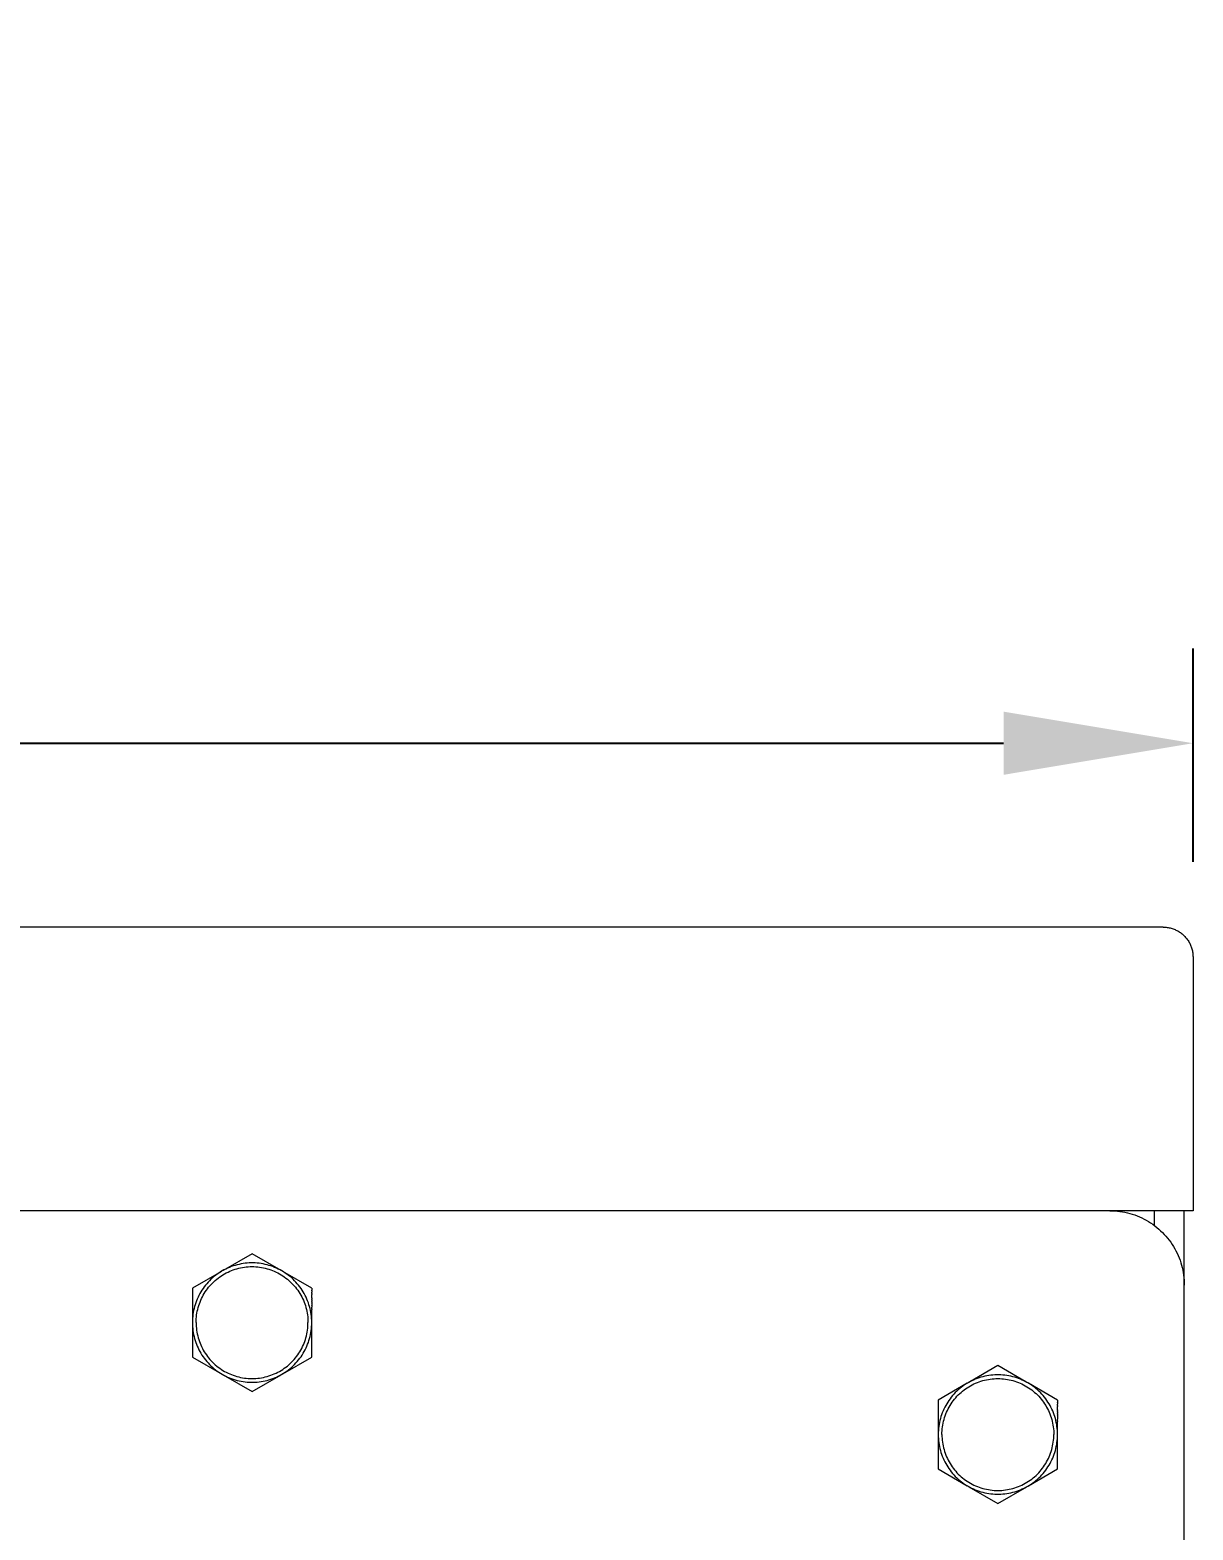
# Model space of a CAD drawing. Header units: inches. Extents: x -14 to 184, y -4 to 134.
# Drawn here: x 172.37 to 178.51, y 125.89 to 133.81 of the extents above; entities that cross this region are included whole.
import ezdxf

# ---------------------------------------------------------------- set-up
doc = ezdxf.new("R2010")
doc.units = ezdxf.units.IN
doc.layers.add('ZANO_R', color=7, linetype='Continuous', lineweight=0)
doc.layers.add('ZANO_W', color=1, linetype='Continuous', lineweight=0)
doc.styles.get("Standard").update_dxf_attribs({"font": 'arial.ttf'})
doc.dimstyles.new('amerykanie', dxfattribs={"dimtxt": 50, "dimasz": 50, "dimexe": 0.5, "dimexo": 0.5, "dimgap": 1, "dimtad": 1, "dimdec": 0, "dimzin": 0, "dimlunit": 5, "dimtxsty": 'Standard', "dimcen": 0.09, "dimclrd": 1, "dimclre": 1, "dimclrt": 1, "dimazin": 0, "dimtfac": 1, "dimtdec": 0, "dimtmove": 0, "dimatfit": 3, "dimfxl": 1, "dimtzin": 0, "dimarcsym": 1})

# ---------------------------------------------------------------- blocks, each defined once
blk = doc.blocks.new('*D383')
at = {"layer": 'ZANO_W', "color": 1, "lineweight": -2}
for p, q in [((124.2572, 129.4139), (124.2572, 130.5417)), ((178.5076, 129.4166), (178.5076, 130.5417)), ((125.2572, 130.0417), (177.5076, 130.0417))]:
    blk.add_line(p, q, dxfattribs=at)
at = {"layer": 'ZANO_W', "color": 1}
for points in [[(125.2572, 130.2084), (125.2572, 129.8751), (124.2572, 130.0417)], [(177.5076, 129.8751), (177.5076, 130.2084), (178.5076, 130.0417)]]:
    blk.add_solid(points, dxfattribs=at)
at = {"layer": 'ZANO_W', "color": 1, "insert": (151.3824, 131.3819), "char_height": 1.625, "attachment_point": 5}
blk.add_mtext('54 1/4', dxfattribs=at)

msp = doc.modelspace()

# ---------------------------------------------------------------- linework, layer by layer
at = {"layer": 'ZANO_R'}
for p, q in [((178.35017, 129.07141), (160.93218, 129.07141)), ((178.35017, 129.07141), (178.35555, 129.07132)), ((178.35555, 129.07132), (178.36092, 129.07104)), ((178.36092, 129.07104), (178.36628, 129.07058)), ((178.36628, 129.07058), (178.37162, 129.06994)), ((178.37162, 129.06994), (178.37693, 129.06912)), ((178.37693, 129.06912), (178.38221, 129.06811)), ((178.38221, 129.06811), (178.38746, 129.06693)), ((178.38746, 129.06693), (178.39266, 129.06557)), ((178.39266, 129.06557), (178.39781, 129.06403)), ((178.39781, 129.06403), (178.40291, 129.06232)), ((178.40291, 129.06232), (178.40795, 129.06043)), ((178.40795, 129.06043), (178.41291, 129.05837)), ((178.41291, 129.05837), (178.41781, 129.05614)), ((178.41781, 129.05614), (178.42262, 129.05375)), ((178.42262, 129.05375), (178.42736, 129.0512)), ((178.42736, 129.0512), (178.432, 129.04848)), ((178.432, 129.04848), (178.43654, 129.04561)), ((178.43654, 129.04561), (178.44099, 129.04258)), ((178.44099, 129.04258), (178.44533, 129.03941)), ((178.44533, 129.03941), (178.44956, 129.03609)), ((178.44956, 129.03609), (178.45367, 129.03262)), ((178.45367, 129.03262), (178.45766, 129.02902)), ((178.45766, 129.02902), (178.46153, 129.02528)), ((178.46153, 129.02528), (178.46527, 129.02142)), ((178.46527, 129.02142), (178.46887, 129.01742)), ((178.46887, 129.01742), (178.47233, 129.01331)), ((178.47233, 129.01331), (178.47565, 129.00908)), ((178.47565, 129.00908), (178.47883, 129.00474)), ((178.47883, 129.00474), (178.48186, 129.0003)), ((178.48186, 129.0003), (178.48473, 128.99575)), ((178.48473, 128.99575), (178.48744, 128.99111)), ((178.48744, 128.99111), (178.49, 128.98638)), ((178.49, 128.98638), (178.49239, 128.98156)), ((178.49239, 128.98156), (178.49462, 128.97667)), ((178.49462, 128.97667), (178.49667, 128.9717)), ((178.49667, 128.9717), (178.49856, 128.96666)), ((178.49856, 128.96666), (178.50027, 128.96157)), ((178.50027, 128.96157), (178.50181, 128.95642)), ((178.50181, 128.95642), (178.50318, 128.95121)), ((178.50318, 128.95121), (178.50436, 128.94597)), ((178.50436, 128.94597), (178.50536, 128.94069)), ((178.50536, 128.94069), (178.50619, 128.93537)), ((178.50619, 128.93537), (178.50683, 128.93003)), ((178.50683, 128.93003), (178.50729, 128.92467)), ((178.50729, 128.92467), (178.50756, 128.9193)), ((178.50756, 128.9193), (178.50765, 128.91393)), ((178.50765, 128.91393), (178.50765, 127.57534)), ((178.06813, 127.57534), (161.13899, 127.57534)), ((178.06813, 127.57534), (178.08157, 127.57512)), ((178.34949, 127.57534), (178.06813, 127.57534)), ((178.08157, 127.57512), (178.095, 127.57443)), ((178.095, 127.57443), (178.10839, 127.57328)), ((178.10839, 127.57328), (178.12174, 127.57168)), ((178.12174, 127.57168), (178.13503, 127.56962)), ((178.13503, 127.56962), (178.14823, 127.56711)), ((178.14823, 127.56711), (178.16135, 127.56415)), ((178.16135, 127.56415), (178.17435, 127.56075)), ((178.17435, 127.56075), (178.18723, 127.5569)), ((178.18723, 127.5569), (178.19997, 127.55261)), ((178.19997, 127.55261), (178.21256, 127.5479)), ((178.21256, 127.5479), (178.22498, 127.54275)), ((178.22498, 127.54275), (178.23722, 127.53719)), ((178.23722, 127.53719), (178.24926, 127.53121)), ((178.24926, 127.53121), (178.26109, 127.52482)), ((178.26109, 127.52482), (178.27269, 127.51803)), ((178.27269, 127.51803), (178.28406, 127.51085)), ((178.28406, 127.51085), (178.29517, 127.50329)), ((178.30435, 127.4966), (178.30435, 127.57534)), ((178.50764, 127.57534), (178.34949, 127.57534)), ((178.46183, 127.18164), (178.46183, 127.57534)), ((178.29517, 127.50329), (178.30602, 127.49535)), ((178.30602, 127.49535), (178.31659, 127.48704)), ((178.31659, 127.48704), (178.32687, 127.47838)), ((178.32687, 127.47838), (178.33685, 127.46937)), ((178.33685, 127.46937), (178.34652, 127.46003)), ((178.34652, 127.46003), (178.35586, 127.45037)), ((178.35586, 127.45037), (178.36487, 127.44039)), ((178.36487, 127.44039), (178.37353, 127.4301)), ((178.37353, 127.4301), (178.38184, 127.41953)), ((173.54057, 127.34848), (173.38736, 127.26002)), ((173.69378, 127.26002), (173.54057, 127.34848)), ((178.38184, 127.41953), (178.38977, 127.40868)), ((178.38977, 127.40868), (178.39734, 127.39757)), ((178.39734, 127.39757), (178.40452, 127.3862)), ((178.40452, 127.3862), (178.41131, 127.3746)), ((178.41131, 127.3746), (178.41769, 127.36277)), ((178.41769, 127.36277), (178.42367, 127.35073)), ((178.42367, 127.35073), (178.42924, 127.33849)), ((173.41149, 127.27209), (173.40187, 127.26757)), ((173.42127, 127.27629), (173.41149, 127.27209)), ((173.43118, 127.28015), (173.42127, 127.27629)), ((173.44122, 127.28367), (173.43118, 127.28015)), ((173.45137, 127.28686), (173.44122, 127.28367)), ((173.45125, 127.26623), (173.46091, 127.26912)), ((173.46163, 127.2897), (173.45137, 127.28686)), ((173.46091, 127.26912), (173.47066, 127.27167)), ((173.47197, 127.29219), (173.46163, 127.2897)), ((173.47066, 127.27167), (173.4805, 127.27389)), ((173.48239, 127.29433), (173.47197, 127.29219)), ((173.4805, 127.27389), (173.4904, 127.27578)), ((173.49288, 127.29612), (173.48239, 127.29433)), ((173.4904, 127.27578), (173.50037, 127.27732)), ((173.50342, 127.29756), (173.49288, 127.29612)), ((173.50037, 127.27732), (173.51038, 127.27852)), ((173.514, 127.29863), (173.50342, 127.29756)), ((173.51038, 127.27852), (173.52042, 127.27938)), ((173.52462, 127.29935), (173.514, 127.29863)), ((173.52042, 127.27938), (173.53049, 127.2799)), ((173.53525, 127.29971), (173.52462, 127.29935)), ((173.53049, 127.2799), (173.54057, 127.28007)), ((173.54589, 127.29971), (173.53525, 127.29971)), ((173.54057, 127.28007), (173.55065, 127.2799)), ((173.55652, 127.29935), (173.54589, 127.29971)), ((173.55065, 127.2799), (173.56072, 127.27938)), ((173.56714, 127.29863), (173.55652, 127.29935)), ((173.56072, 127.27938), (173.57077, 127.27852)), ((173.57772, 127.29756), (173.56714, 127.29863)), ((173.57077, 127.27852), (173.58078, 127.27732)), ((173.58827, 127.29612), (173.57772, 127.29756)), ((173.58078, 127.27732), (173.59074, 127.27578)), ((173.59875, 127.29433), (173.58827, 127.29612)), ((173.59074, 127.27578), (173.60065, 127.27389)), ((173.60917, 127.29219), (173.59875, 127.29433)), ((173.60065, 127.27389), (173.61048, 127.27167)), ((173.61952, 127.2897), (173.60917, 127.29219)), ((173.61048, 127.27167), (173.62024, 127.26912)), ((173.62977, 127.28686), (173.61952, 127.2897)), ((173.62024, 127.26912), (173.6299, 127.26623)), ((173.63992, 127.28367), (173.62977, 127.28686)), ((173.64996, 127.28015), (173.63992, 127.28367)), ((173.65987, 127.27629), (173.64996, 127.28015)), ((173.66965, 127.27209), (173.65987, 127.27629)), ((173.67928, 127.26757), (173.66965, 127.27209)), ((178.42924, 127.33849), (178.43438, 127.32607)), ((178.43438, 127.32607), (178.4391, 127.31349)), ((178.4391, 127.31349), (178.44339, 127.30074)), ((178.44339, 127.30074), (178.44723, 127.28786)), ((178.44723, 127.28786), (178.45064, 127.27486)), ((178.45064, 127.27486), (178.4536, 127.26174)), ((173.37882, 127.25509), (173.22561, 127.16664)), ((173.30159, 127.18995), (173.2948, 127.18176)), ((173.30866, 127.1979), (173.30159, 127.18995)), ((173.31599, 127.20562), (173.30866, 127.1979)), ((173.32357, 127.21307), (173.31599, 127.20562)), ((173.33141, 127.22027), (173.32357, 127.21307)), ((173.32477, 127.18633), (173.33178, 127.19359)), ((173.33948, 127.2272), (173.33141, 127.22027)), ((173.33178, 127.19359), (173.33903, 127.20059)), ((173.33903, 127.20059), (173.34652, 127.20735)), ((173.34778, 127.23386), (173.33948, 127.2272)), ((173.34652, 127.20735), (173.35423, 127.21384)), ((173.3563, 127.24023), (173.34778, 127.23386)), ((173.35423, 127.21384), (173.36216, 127.22007)), ((173.36504, 127.2463), (173.3563, 127.24023)), ((173.36216, 127.22007), (173.37029, 127.22602)), ((173.37397, 127.25208), (173.36504, 127.2463)), ((173.37029, 127.22602), (173.37863, 127.2317)), ((173.38309, 127.25756), (173.37397, 127.25208)), ((173.37863, 127.2317), (173.38715, 127.23708)), ((173.39239, 127.26272), (173.38309, 127.25756)), ((173.38715, 127.23708), (173.39585, 127.24217)), ((173.40187, 127.26757), (173.39239, 127.26272)), ((173.39585, 127.24217), (173.40473, 127.24696)), ((173.40473, 127.24696), (173.41376, 127.25145)), ((173.41376, 127.25145), (173.42293, 127.25562)), ((173.42293, 127.25562), (173.43225, 127.25948)), ((173.43225, 127.25948), (173.44169, 127.26302)), ((173.44169, 127.26302), (173.45125, 127.26623)), ((173.6299, 127.26623), (173.63945, 127.26302)), ((173.63945, 127.26302), (173.6489, 127.25948)), ((173.6489, 127.25948), (173.65821, 127.25562)), ((173.65821, 127.25562), (173.66739, 127.25145)), ((173.66739, 127.25145), (173.67642, 127.24696)), ((173.67642, 127.24696), (173.68529, 127.24217)), ((173.68875, 127.26272), (173.67928, 127.26757)), ((173.68529, 127.24217), (173.69399, 127.23708)), ((173.69805, 127.25756), (173.68875, 127.26272)), ((173.69399, 127.23708), (173.70252, 127.2317)), ((173.70718, 127.25208), (173.69805, 127.25756)), ((173.85553, 127.16664), (173.70232, 127.25509)), ((173.70252, 127.2317), (173.71085, 127.22602)), ((173.71611, 127.2463), (173.70718, 127.25208)), ((173.71085, 127.22602), (173.71899, 127.22007)), ((173.72484, 127.24023), (173.71611, 127.2463)), ((173.71899, 127.22007), (173.72692, 127.21384)), ((173.73336, 127.23386), (173.72484, 127.24023)), ((173.72692, 127.21384), (173.73463, 127.20735)), ((173.74166, 127.2272), (173.73336, 127.23386)), ((173.73463, 127.20735), (173.74211, 127.20059)), ((173.74974, 127.22027), (173.74166, 127.2272)), ((173.74211, 127.20059), (173.74936, 127.19359)), ((173.74936, 127.19359), (173.75637, 127.18633)), ((173.75757, 127.21307), (173.74974, 127.22027)), ((173.76516, 127.20562), (173.75757, 127.21307)), ((173.77249, 127.1979), (173.76516, 127.20562)), ((173.77955, 127.18995), (173.77249, 127.1979)), ((173.78634, 127.18176), (173.77955, 127.18995)), ((178.4536, 127.26174), (178.45611, 127.24854)), ((178.45611, 127.24854), (178.45817, 127.23525)), ((178.45817, 127.23525), (178.45977, 127.22191)), ((178.45977, 127.22191), (178.46092, 127.20851)), ((178.46092, 127.20851), (178.4616, 127.19509)), ((178.4616, 127.19509), (178.46183, 127.18164)), ((173.22561, 127.16664), (173.22561, 127.13854)), ((173.22561, 127.13854), (173.22561, 127.12293)), ((173.22561, 127.12293), (173.22561, 127.12222)), ((173.22561, 127.12222), (173.22561, 127.07559)), ((173.2555, 127.1187), (173.25114, 127.109)), ((173.26018, 127.12826), (173.2555, 127.1187)), ((173.26519, 127.13764), (173.26018, 127.12826)), ((173.27051, 127.14686), (173.26519, 127.13764)), ((173.26974, 127.10243), (173.27392, 127.11161)), ((173.27613, 127.15589), (173.27051, 127.14686)), ((173.27392, 127.11161), (173.2784, 127.12064)), ((173.28206, 127.16472), (173.27613, 127.15589)), ((173.2784, 127.12064), (173.28319, 127.12951)), ((173.28829, 127.17335), (173.28206, 127.16472)), ((173.28319, 127.12951), (173.28828, 127.13821)), ((173.28828, 127.13821), (173.29367, 127.14674)), ((173.2948, 127.18176), (173.28829, 127.17335)), ((173.29367, 127.14674), (173.29934, 127.15507)), ((173.29934, 127.15507), (173.3053, 127.16321)), ((173.3053, 127.16321), (173.31152, 127.17114)), ((173.31152, 127.17114), (173.31802, 127.17885)), ((173.31802, 127.17885), (173.32477, 127.18633)), ((173.75637, 127.18633), (173.76313, 127.17885)), ((173.76313, 127.17885), (173.76962, 127.17114)), ((173.76962, 127.17114), (173.77585, 127.16321)), ((173.77585, 127.16321), (173.7818, 127.15507)), ((173.7818, 127.15507), (173.78748, 127.14674)), ((173.79286, 127.17335), (173.78634, 127.18176)), ((173.78748, 127.14674), (173.79286, 127.13821)), ((173.79908, 127.16472), (173.79286, 127.17335)), ((173.79286, 127.13821), (173.79795, 127.12951)), ((173.79795, 127.12951), (173.80274, 127.12064)), ((173.80501, 127.15589), (173.79908, 127.16472)), ((173.80274, 127.12064), (173.80723, 127.11161)), ((173.81064, 127.14686), (173.80501, 127.15589)), ((173.80723, 127.11161), (173.8114, 127.10243)), ((173.81596, 127.13764), (173.81064, 127.14686)), ((173.82096, 127.12826), (173.81596, 127.13764)), ((173.82565, 127.1187), (173.82096, 127.12826)), ((173.83001, 127.109), (173.82565, 127.1187)), ((173.85553, 127.16664), (173.85553, 127.15559)), ((173.85553, 127.15303), (173.85553, 127.15559)), ((173.85553, 127.15303), (173.85553, 127.14451)), ((173.85553, 127.13854), (173.85553, 127.14451)), ((173.85553, 127.13854), (173.85553, 127.13338)), ((173.85553, 127.12293), (173.85553, 127.13338)), ((173.85553, 127.12293), (173.85553, 127.12222)), ((173.85553, 127.11459), (173.85553, 127.12222)), ((173.85553, 127.11459), (173.85553, 127.11101)), ((173.85553, 127.1058), (173.85553, 127.11101)), ((178.46183, 111.66983), (178.46183, 127.18164)), ((173.22561, 127.07559), (173.22561, 127.06567)), ((173.22561, 127.06567), (173.22561, 126.98972)), ((173.23009, 127.03774), (173.22848, 127.02722)), ((173.23206, 127.04819), (173.23009, 127.03774)), ((173.23438, 127.05858), (173.23206, 127.04819)), ((173.23704, 127.06888), (173.23438, 127.05858)), ((173.24006, 127.07908), (173.23704, 127.06888)), ((173.24341, 127.08918), (173.24006, 127.07908)), ((173.24711, 127.09915), (173.24341, 127.08918)), ((173.25114, 127.109), (173.24711, 127.09915)), ((173.24805, 127.025), (173.24959, 127.03496)), ((173.24959, 127.03496), (173.25147, 127.04487)), ((173.25147, 127.04487), (173.25369, 127.0547)), ((173.25369, 127.0547), (173.25625, 127.06446)), ((173.25625, 127.06446), (173.25913, 127.07412)), ((173.25913, 127.07412), (173.26235, 127.08368)), ((173.26235, 127.08368), (173.26588, 127.09312)), ((173.26588, 127.09312), (173.26974, 127.10243)), ((173.8114, 127.10243), (173.81526, 127.09312)), ((173.81526, 127.09312), (173.8188, 127.08368)), ((173.8188, 127.08368), (173.82201, 127.07412)), ((173.82201, 127.07412), (173.8249, 127.06446)), ((173.8249, 127.06446), (173.82745, 127.0547)), ((173.82745, 127.0547), (173.82967, 127.04487)), ((173.82967, 127.04487), (173.83155, 127.03496)), ((173.83404, 127.09915), (173.83001, 127.109)), ((173.83155, 127.03496), (173.8331, 127.025)), ((173.83773, 127.08918), (173.83404, 127.09915)), ((173.84109, 127.07908), (173.83773, 127.08918)), ((173.8441, 127.06888), (173.84109, 127.07908)), ((173.84677, 127.05858), (173.8441, 127.06888)), ((173.84909, 127.04819), (173.84677, 127.05858)), ((173.85105, 127.03774), (173.84909, 127.04819)), ((173.85266, 127.02722), (173.85105, 127.03774)), ((173.85553, 127.1058), (173.85553, 127.09975)), ((173.85553, 127.09646), (173.85553, 127.09975)), ((173.85553, 127.09646), (173.85553, 127.08844)), ((173.85553, 127.08645), (173.85553, 127.08844)), ((173.85553, 127.08645), (173.85553, 127.07709)), ((173.85553, 127.07559), (173.85553, 127.07709)), ((173.85553, 127.07559), (173.85553, 127.06567)), ((173.85554, 127.05695), (173.85553, 127.06567)), ((173.85553, 127.05695), (173.85553, 127.05418)), ((173.85553, 126.98972), (173.85554, 127.05418)), ((173.22579, 126.99543), (173.22561, 126.98479)), ((173.22561, 126.98479), (173.22579, 126.97416)), ((173.22561, 126.97986), (173.22561, 126.80295)), ((173.22633, 127.00606), (173.22579, 126.99543)), ((173.22579, 126.97416), (173.22633, 126.96353)), ((173.22723, 127.01666), (173.22633, 127.00606)), ((173.22633, 126.96353), (173.22723, 126.95293)), ((173.22848, 127.02722), (173.22723, 127.01666)), ((173.22723, 126.95293), (173.22848, 126.94236)), ((173.2453, 126.98479), (173.24547, 126.99487)), ((173.2453, 126.98479), (173.24547, 126.97471)), ((173.24547, 126.99487), (173.24598, 127.00494)), ((173.24547, 126.97471), (173.24598, 126.96464)), ((173.24598, 127.00494), (173.24684, 127.01499)), ((173.24598, 126.96464), (173.24684, 126.9546)), ((173.24684, 127.01499), (173.24805, 127.025)), ((173.24684, 126.9546), (173.24805, 126.94459)), ((173.8331, 127.025), (173.8343, 127.01499)), ((173.8331, 126.94459), (173.8343, 126.9546)), ((173.8343, 127.01499), (173.83516, 127.00494)), ((173.8343, 126.9546), (173.83516, 126.96464)), ((173.83516, 127.00494), (173.83568, 126.99487)), ((173.83516, 126.96464), (173.83568, 126.97471)), ((173.83568, 126.99487), (173.83585, 126.98479)), ((173.83568, 126.97471), (173.83585, 126.98479)), ((173.85392, 127.01666), (173.85266, 127.02722)), ((173.85266, 126.94236), (173.85392, 126.95293)), ((173.85481, 127.00606), (173.85392, 127.01666)), ((173.85392, 126.95293), (173.85481, 126.96353)), ((173.85535, 126.99543), (173.85481, 127.00606)), ((173.85481, 126.96353), (173.85535, 126.97416)), ((173.85553, 126.98479), (173.85535, 126.99543)), ((173.85535, 126.97416), (173.85553, 126.98479)), ((173.85553, 126.80295), (173.85553, 126.97986)), ((173.22848, 126.94236), (173.23009, 126.93185)), ((173.23009, 126.93185), (173.23206, 126.92139)), ((173.23206, 126.92139), (173.23438, 126.91101)), ((173.23438, 126.91101), (173.23704, 126.90071)), ((173.23704, 126.90071), (173.24006, 126.89051)), ((173.24006, 126.89051), (173.24341, 126.88041)), ((173.24341, 126.88041), (173.24711, 126.87043)), ((173.24805, 126.94459), (173.24959, 126.93462)), ((173.24959, 126.93462), (173.25147, 126.92472)), ((173.25147, 126.92472), (173.25369, 126.91488)), ((173.25369, 126.91488), (173.25625, 126.90513)), ((173.25625, 126.90513), (173.25913, 126.89547)), ((173.25913, 126.89547), (173.26235, 126.88591)), ((173.26235, 126.88591), (173.26588, 126.87647)), ((173.26588, 126.87647), (173.26974, 126.86716)), ((173.8114, 126.86716), (173.81526, 126.87647)), ((173.81526, 126.87647), (173.8188, 126.88591)), ((173.8188, 126.88591), (173.82201, 126.89547)), ((173.82201, 126.89547), (173.8249, 126.90513)), ((173.8249, 126.90513), (173.82745, 126.91488)), ((173.82745, 126.91488), (173.82967, 126.92472)), ((173.82967, 126.92472), (173.83155, 126.93462)), ((173.83155, 126.93462), (173.8331, 126.94459)), ((173.83404, 126.87043), (173.83773, 126.88041)), ((173.83773, 126.88041), (173.84109, 126.89051)), ((173.84109, 126.89051), (173.8441, 126.90071)), ((173.8441, 126.90071), (173.84677, 126.91101)), ((173.84677, 126.91101), (173.84909, 126.92139)), ((173.84909, 126.92139), (173.85105, 126.93185)), ((173.85105, 126.93185), (173.85266, 126.94236)), ((173.22561, 126.80295), (173.37882, 126.7145)), ((173.24711, 126.87043), (173.25114, 126.86059)), ((173.25114, 126.86059), (173.2555, 126.85088)), ((173.2555, 126.85088), (173.26018, 126.84133)), ((173.26018, 126.84133), (173.26519, 126.83194)), ((173.26519, 126.83194), (173.27051, 126.82273)), ((173.26974, 126.86716), (173.27392, 126.85798)), ((173.27051, 126.82273), (173.27613, 126.8137)), ((173.27392, 126.85798), (173.2784, 126.84895)), ((173.27613, 126.8137), (173.28206, 126.80487)), ((173.2784, 126.84895), (173.28319, 126.84008)), ((173.28206, 126.80487), (173.28829, 126.79624)), ((173.28319, 126.84008), (173.28828, 126.83137)), ((173.28828, 126.83137), (173.29367, 126.82285)), ((173.28829, 126.79624), (173.2948, 126.78783)), ((173.29367, 126.82285), (173.29934, 126.81451)), ((173.29934, 126.81451), (173.3053, 126.80638)), ((173.3053, 126.80638), (173.31152, 126.79845)), ((173.31152, 126.79845), (173.31802, 126.79074)), ((173.70232, 126.7145), (173.85553, 126.80295)), ((173.76313, 126.79074), (173.76962, 126.79845)), ((173.76962, 126.79845), (173.77585, 126.80638)), ((173.77585, 126.80638), (173.7818, 126.81451)), ((173.7818, 126.81451), (173.78748, 126.82285)), ((173.78634, 126.78783), (173.79286, 126.79624)), ((173.78748, 126.82285), (173.79286, 126.83137)), ((173.79286, 126.83137), (173.79795, 126.84008)), ((173.79286, 126.79624), (173.79908, 126.80487)), ((173.79795, 126.84008), (173.80274, 126.84895)), ((173.79908, 126.80487), (173.80501, 126.8137)), ((173.80274, 126.84895), (173.80723, 126.85798)), ((173.80501, 126.8137), (173.81064, 126.82273)), ((173.80723, 126.85798), (173.8114, 126.86716)), ((173.81064, 126.82273), (173.81596, 126.83194)), ((173.81596, 126.83194), (173.82096, 126.84133)), ((173.82096, 126.84133), (173.82565, 126.85088)), ((173.82565, 126.85088), (173.83001, 126.86059)), ((173.83001, 126.86059), (173.83404, 126.87043)), ((173.2948, 126.78783), (173.30159, 126.77964)), ((173.30159, 126.77964), (173.30866, 126.77168)), ((173.30866, 126.77168), (173.31599, 126.76397)), ((173.31599, 126.76397), (173.32357, 126.75651)), ((173.31802, 126.79074), (173.32477, 126.78325)), ((173.32357, 126.75651), (173.33141, 126.74931)), ((173.32477, 126.78325), (173.33178, 126.776)), ((173.33141, 126.74931), (173.33948, 126.74238)), ((173.33178, 126.776), (173.33903, 126.769)), ((173.33903, 126.769), (173.34652, 126.76224)), ((173.33948, 126.74238), (173.34778, 126.73573)), ((173.34652, 126.76224), (173.35423, 126.75574)), ((173.34778, 126.73573), (173.3563, 126.72936)), ((173.35423, 126.75574), (173.36216, 126.74952)), ((173.3563, 126.72936), (173.36504, 126.72328)), ((173.36216, 126.74952), (173.37029, 126.74356)), ((173.36504, 126.72328), (173.37397, 126.7175)), ((173.37029, 126.74356), (173.37863, 126.73789)), ((173.37397, 126.7175), (173.38309, 126.71203)), ((173.37863, 126.73789), (173.38715, 126.7325)), ((173.38715, 126.7325), (173.39585, 126.72741)), ((173.39585, 126.72741), (173.40473, 126.72262)), ((173.40473, 126.72262), (173.41376, 126.71814)), ((173.41376, 126.71814), (173.42293, 126.71396)), ((173.65821, 126.71396), (173.66739, 126.71814)), ((173.66739, 126.71814), (173.67642, 126.72262)), ((173.67642, 126.72262), (173.68529, 126.72741)), ((173.68529, 126.72741), (173.69399, 126.7325)), ((173.69399, 126.7325), (173.70252, 126.73789)), ((173.69805, 126.71203), (173.70718, 126.7175)), ((173.70252, 126.73789), (173.71085, 126.74356)), ((173.70718, 126.7175), (173.71611, 126.72328)), ((173.71085, 126.74356), (173.71899, 126.74952)), ((173.71611, 126.72328), (173.72484, 126.72936)), ((173.71899, 126.74952), (173.72692, 126.75574)), ((173.72484, 126.72936), (173.73336, 126.73573)), ((173.72692, 126.75574), (173.73463, 126.76224)), ((173.73336, 126.73573), (173.74166, 126.74238)), ((173.73463, 126.76224), (173.74211, 126.769)), ((173.74166, 126.74238), (173.74974, 126.74931)), ((173.74211, 126.769), (173.74936, 126.776)), ((173.74936, 126.776), (173.75637, 126.78325)), ((173.74974, 126.74931), (173.75757, 126.75651)), ((173.75637, 126.78325), (173.76313, 126.79074)), ((173.75757, 126.75651), (173.76516, 126.76397)), ((173.76516, 126.76397), (173.77249, 126.77168)), ((173.77249, 126.77168), (173.77955, 126.77964)), ((173.77955, 126.77964), (173.78634, 126.78783)), ((177.47758, 126.75793), (177.32437, 126.66947)), ((177.63079, 126.66947), (177.47758, 126.75793)), ((173.38309, 126.71203), (173.39239, 126.70687)), ((173.38736, 126.70956), (173.54057, 126.62111)), ((173.39239, 126.70687), (173.40187, 126.70202)), ((173.40187, 126.70202), (173.41149, 126.6975)), ((173.41149, 126.6975), (173.42127, 126.6933)), ((173.42127, 126.6933), (173.43118, 126.68944)), ((173.42293, 126.71396), (173.43225, 126.71011)), ((173.43118, 126.68944), (173.44122, 126.68591)), ((173.43225, 126.71011), (173.44169, 126.70657)), ((173.44122, 126.68591), (173.45137, 126.68273)), ((173.44169, 126.70657), (173.45125, 126.70335)), ((173.45125, 126.70335), (173.46091, 126.70047)), ((173.45137, 126.68273), (173.46163, 126.67989)), ((173.46091, 126.70047), (173.47066, 126.69791)), ((173.46163, 126.67989), (173.47197, 126.6774)), ((173.47066, 126.69791), (173.4805, 126.69569)), ((173.47197, 126.6774), (173.48239, 126.67525)), ((173.4805, 126.69569), (173.4904, 126.69381)), ((173.48239, 126.67525), (173.49288, 126.67346)), ((173.4904, 126.69381), (173.50037, 126.69227)), ((173.49288, 126.67346), (173.50342, 126.67203)), ((173.50037, 126.69227), (173.51038, 126.69107)), ((173.50342, 126.67203), (173.514, 126.67096)), ((173.51038, 126.69107), (173.52042, 126.69021)), ((173.514, 126.67096), (173.52462, 126.67024)), ((173.52042, 126.69021), (173.53049, 126.68969)), ((173.52462, 126.67024), (173.53525, 126.66988)), ((173.53049, 126.68969), (173.54057, 126.68952)), ((173.53525, 126.66988), (173.54589, 126.66988)), ((173.54057, 126.62111), (173.69378, 126.70956)), ((173.54057, 126.68952), (173.55065, 126.68969)), ((173.54589, 126.66988), (173.55652, 126.67024)), ((173.55065, 126.68969), (173.56072, 126.69021)), ((173.55652, 126.67024), (173.56714, 126.67096)), ((173.56072, 126.69021), (173.57077, 126.69107)), ((173.56714, 126.67096), (173.57772, 126.67203)), ((173.57077, 126.69107), (173.58078, 126.69227)), ((173.57772, 126.67203), (173.58827, 126.67346)), ((173.58078, 126.69227), (173.59074, 126.69381)), ((173.58827, 126.67346), (173.59875, 126.67525)), ((173.59074, 126.69381), (173.60065, 126.69569)), ((173.59875, 126.67525), (173.60917, 126.6774)), ((173.60065, 126.69569), (173.61048, 126.69791)), ((173.60917, 126.6774), (173.61952, 126.67989)), ((173.61048, 126.69791), (173.62024, 126.70047)), ((173.61952, 126.67989), (173.62977, 126.68273)), ((173.62024, 126.70047), (173.6299, 126.70335)), ((173.62977, 126.68273), (173.63992, 126.68591)), ((173.6299, 126.70335), (173.63945, 126.70657)), ((173.63945, 126.70657), (173.6489, 126.71011)), ((173.63992, 126.68591), (173.64996, 126.68944)), ((173.6489, 126.71011), (173.65821, 126.71396)), ((173.64996, 126.68944), (173.65987, 126.6933)), ((173.65987, 126.6933), (173.66965, 126.6975)), ((173.66965, 126.6975), (173.67928, 126.70202)), ((173.67928, 126.70202), (173.68875, 126.70687)), ((173.68875, 126.70687), (173.69805, 126.71203)), ((177.31583, 126.66454), (177.16262, 126.57608)), ((177.27649, 126.63665), (177.26842, 126.62972)), ((177.28479, 126.64331), (177.27649, 126.63665)), ((177.29331, 126.64967), (177.28479, 126.64331)), ((177.30205, 126.65575), (177.29331, 126.64967)), ((177.31098, 126.66153), (177.30205, 126.65575)), ((177.3073, 126.63547), (177.31564, 126.64115)), ((177.3201, 126.66701), (177.31098, 126.66153)), ((177.31564, 126.64115), (177.32416, 126.64653)), ((177.3294, 126.67217), (177.3201, 126.66701)), ((177.32416, 126.64653), (177.33286, 126.65162)), ((177.33887, 126.67702), (177.3294, 126.67217)), ((177.33286, 126.65162), (177.34174, 126.65641)), ((177.3485, 126.68154), (177.33887, 126.67702)), ((177.34174, 126.65641), (177.35077, 126.6609)), ((177.35828, 126.68573), (177.3485, 126.68154)), ((177.35077, 126.6609), (177.35994, 126.66507)), ((177.36819, 126.6896), (177.35828, 126.68573)), ((177.35994, 126.66507), (177.36926, 126.66893)), ((177.37823, 126.69312), (177.36819, 126.6896)), ((177.36926, 126.66893), (177.3787, 126.67247)), ((177.38838, 126.69631), (177.37823, 126.69312)), ((177.3787, 126.67247), (177.38826, 126.67568)), ((177.38826, 126.67568), (177.39792, 126.67857)), ((177.39864, 126.69915), (177.38838, 126.69631)), ((177.39792, 126.67857), (177.40767, 126.68112)), ((177.40898, 126.70164), (177.39864, 126.69915)), ((177.40767, 126.68112), (177.41751, 126.68334)), ((177.4194, 126.70378), (177.40898, 126.70164)), ((177.41751, 126.68334), (177.42741, 126.68522)), ((177.42989, 126.70557), (177.4194, 126.70378)), ((177.42741, 126.68522), (177.43737, 126.68677)), ((177.44043, 126.707), (177.42989, 126.70557)), ((177.43737, 126.68677), (177.44738, 126.68797)), ((177.45101, 126.70808), (177.44043, 126.707)), ((177.44738, 126.68797), (177.45743, 126.68883)), ((177.46163, 126.7088), (177.45101, 126.70808)), ((177.45743, 126.68883), (177.4675, 126.68935)), ((177.47226, 126.70916), (177.46163, 126.7088)), ((177.4675, 126.68935), (177.47758, 126.68952)), ((177.4829, 126.70916), (177.47226, 126.70916)), ((177.47758, 126.68952), (177.48766, 126.68935)), ((177.49353, 126.7088), (177.4829, 126.70916)), ((177.48766, 126.68935), (177.49773, 126.68883)), ((177.50415, 126.70808), (177.49353, 126.7088)), ((177.49773, 126.68883), (177.50778, 126.68797)), ((177.51473, 126.707), (177.50415, 126.70808)), ((177.50778, 126.68797), (177.51779, 126.68677)), ((177.52527, 126.70557), (177.51473, 126.707)), ((177.51779, 126.68677), (177.52775, 126.68522)), ((177.53576, 126.70378), (177.52527, 126.70557)), ((177.52775, 126.68522), (177.53766, 126.68334)), ((177.54618, 126.70164), (177.53576, 126.70378)), ((177.53766, 126.68334), (177.54749, 126.68112)), ((177.55653, 126.69915), (177.54618, 126.70164)), ((177.54749, 126.68112), (177.55725, 126.67857)), ((177.56678, 126.69631), (177.55653, 126.69915)), ((177.55725, 126.67857), (177.56691, 126.67568)), ((177.57693, 126.69312), (177.56678, 126.69631)), ((177.56691, 126.67568), (177.57646, 126.67247)), ((177.57646, 126.67247), (177.5859, 126.66893)), ((177.58697, 126.6896), (177.57693, 126.69312)), ((177.5859, 126.66893), (177.59522, 126.66507)), ((177.59688, 126.68573), (177.58697, 126.6896)), ((177.59522, 126.66507), (177.6044, 126.6609)), ((177.60666, 126.68154), (177.59688, 126.68573)), ((177.6044, 126.6609), (177.61343, 126.65641)), ((177.61629, 126.67702), (177.60666, 126.68154)), ((177.61343, 126.65641), (177.6223, 126.65162)), ((177.62576, 126.67217), (177.61629, 126.67702)), ((177.6223, 126.65162), (177.631, 126.64653)), ((177.63506, 126.66701), (177.62576, 126.67217)), ((177.631, 126.64653), (177.63953, 126.64115)), ((177.64418, 126.66153), (177.63506, 126.66701)), ((177.79254, 126.57608), (177.63933, 126.66454)), ((177.63953, 126.64115), (177.64786, 126.63547)), ((177.65312, 126.65575), (177.64418, 126.66153)), ((177.66185, 126.64967), (177.65312, 126.65575)), ((177.67037, 126.64331), (177.66185, 126.64967)), ((177.67867, 126.63665), (177.67037, 126.64331)), ((177.68674, 126.62972), (177.67867, 126.63665)), ((177.16262, 126.57608), (177.16262, 126.54799)), ((177.21314, 126.56534), (177.20752, 126.55631)), ((177.21907, 126.57417), (177.21314, 126.56534)), ((177.2253, 126.5828), (177.21907, 126.57417)), ((177.23181, 126.59121), (177.2253, 126.5828)), ((177.23068, 126.55619), (177.23635, 126.56452)), ((177.2386, 126.5994), (177.23181, 126.59121)), ((177.23635, 126.56452), (177.2423, 126.57266)), ((177.24567, 126.60735), (177.2386, 126.5994)), ((177.2423, 126.57266), (177.24853, 126.58059)), ((177.253, 126.61506), (177.24567, 126.60735)), ((177.24853, 126.58059), (177.25503, 126.5883)), ((177.26058, 126.62252), (177.253, 126.61506)), ((177.25503, 126.5883), (177.26178, 126.59578)), ((177.26842, 126.62972), (177.26058, 126.62252)), ((177.26178, 126.59578), (177.26879, 126.60303)), ((177.26879, 126.60303), (177.27604, 126.61004)), ((177.27604, 126.61004), (177.28352, 126.6168)), ((177.28352, 126.6168), (177.29124, 126.62329)), ((177.29124, 126.62329), (177.29916, 126.62952)), ((177.29916, 126.62952), (177.3073, 126.63547)), ((177.64786, 126.63547), (177.656, 126.62952)), ((177.656, 126.62952), (177.66393, 126.62329)), ((177.66393, 126.62329), (177.67164, 126.6168)), ((177.67164, 126.6168), (177.67912, 126.61004)), ((177.67912, 126.61004), (177.68637, 126.60303)), ((177.68637, 126.60303), (177.69338, 126.59578)), ((177.69458, 126.62252), (177.68674, 126.62972)), ((177.69338, 126.59578), (177.70013, 126.5883)), ((177.70216, 126.61506), (177.69458, 126.62252)), ((177.70013, 126.5883), (177.70663, 126.58059)), ((177.70949, 126.60735), (177.70216, 126.61506)), ((177.70663, 126.58059), (177.71286, 126.57266)), ((177.71656, 126.5994), (177.70949, 126.60735)), ((177.71286, 126.57266), (177.71881, 126.56452)), ((177.72335, 126.59121), (177.71656, 126.5994)), ((177.71881, 126.56452), (177.72449, 126.55619)), ((177.72986, 126.5828), (177.72335, 126.59121)), ((177.73609, 126.57417), (177.72986, 126.5828)), ((177.74202, 126.56534), (177.73609, 126.57417)), ((177.74765, 126.55631), (177.74202, 126.56534)), ((177.79254, 126.57608), (177.79254, 126.56504)), ((177.79254, 126.56248), (177.79254, 126.56504)), ((177.79254, 126.56248), (177.79254, 126.55396)), ((177.16262, 126.54799), (177.16262, 126.53238)), ((177.16262, 126.53238), (177.16262, 126.53167)), ((177.16262, 126.53167), (177.16262, 126.48504)), ((177.16262, 126.48504), (177.16262, 126.47511)), ((177.17405, 126.47833), (177.17138, 126.46803)), ((177.17706, 126.48853), (177.17405, 126.47833)), ((177.18042, 126.49863), (177.17706, 126.48853)), ((177.18412, 126.5086), (177.18042, 126.49863)), ((177.18815, 126.51845), (177.18412, 126.5086)), ((177.19251, 126.52815), (177.18815, 126.51845)), ((177.19719, 126.53771), (177.19251, 126.52815)), ((177.19326, 126.47391), (177.19614, 126.48357)), ((177.19614, 126.48357), (177.19935, 126.49312)), ((177.2022, 126.54709), (177.19719, 126.53771)), ((177.19935, 126.49312), (177.20289, 126.50257)), ((177.20752, 126.55631), (177.2022, 126.54709)), ((177.20289, 126.50257), (177.20675, 126.51188)), ((177.20675, 126.51188), (177.21093, 126.52106)), ((177.21093, 126.52106), (177.21541, 126.53009)), ((177.21541, 126.53009), (177.2202, 126.53896)), ((177.2202, 126.53896), (177.22529, 126.54766)), ((177.22529, 126.54766), (177.23068, 126.55619)), ((177.72449, 126.55619), (177.72987, 126.54766)), ((177.72987, 126.54766), (177.73496, 126.53896)), ((177.73496, 126.53896), (177.73975, 126.53009)), ((177.73975, 126.53009), (177.74424, 126.52106)), ((177.74424, 126.52106), (177.74841, 126.51188)), ((177.75297, 126.54709), (177.74765, 126.55631)), ((177.74841, 126.51188), (177.75227, 126.50257)), ((177.75227, 126.50257), (177.75581, 126.49312)), ((177.75797, 126.53771), (177.75297, 126.54709)), ((177.75581, 126.49312), (177.75902, 126.48357)), ((177.76266, 126.52815), (177.75797, 126.53771)), ((177.75902, 126.48357), (177.76191, 126.47391)), ((177.76702, 126.51845), (177.76266, 126.52815)), ((177.77105, 126.5086), (177.76702, 126.51845)), ((177.77474, 126.49863), (177.77105, 126.5086)), ((177.7781, 126.48853), (177.77474, 126.49863)), ((177.78111, 126.47833), (177.7781, 126.48853)), ((177.78378, 126.46803), (177.78111, 126.47833)), ((177.79254, 126.54799), (177.79254, 126.55396)), ((177.79254, 126.54799), (177.79254, 126.54283)), ((177.79254, 126.53238), (177.79254, 126.54283)), ((177.79254, 126.53238), (177.79254, 126.53167)), ((177.79254, 126.52404), (177.79254, 126.53167)), ((177.79254, 126.52404), (177.79254, 126.52046)), ((177.79254, 126.51524), (177.79254, 126.52046)), ((177.79254, 126.51524), (177.79254, 126.5092)), ((177.79254, 126.50591), (177.79254, 126.5092)), ((177.79254, 126.50591), (177.79254, 126.49789)), ((177.79254, 126.4959), (177.79254, 126.49789)), ((177.79254, 126.4959), (177.79254, 126.48653)), ((177.79254, 126.48504), (177.79254, 126.48653)), ((177.79254, 126.48504), (177.79254, 126.47511)), ((177.16262, 126.47511), (177.16262, 126.39917)), ((177.1628, 126.40488), (177.16262, 126.39424)), ((177.16334, 126.41551), (177.1628, 126.40488)), ((177.16424, 126.42611), (177.16334, 126.41551)), ((177.16549, 126.43667), (177.16424, 126.42611)), ((177.1671, 126.44719), (177.16549, 126.43667)), ((177.16907, 126.45764), (177.1671, 126.44719)), ((177.17138, 126.46803), (177.16907, 126.45764)), ((177.18231, 126.39424), (177.18248, 126.40432)), ((177.18248, 126.40432), (177.18299, 126.41439)), ((177.18299, 126.41439), (177.18385, 126.42444)), ((177.18385, 126.42444), (177.18506, 126.43445)), ((177.18506, 126.43445), (177.1866, 126.44441)), ((177.1866, 126.44441), (177.18848, 126.45432)), ((177.18848, 126.45432), (177.1907, 126.46415)), ((177.1907, 126.46415), (177.19326, 126.47391)), ((177.76191, 126.47391), (177.76446, 126.46415)), ((177.76446, 126.46415), (177.76668, 126.45432)), ((177.76668, 126.45432), (177.76856, 126.44441)), ((177.76856, 126.44441), (177.77011, 126.43445)), ((177.77011, 126.43445), (177.77131, 126.42444)), ((177.77131, 126.42444), (177.77217, 126.41439)), ((177.77217, 126.41439), (177.77268, 126.40432)), ((177.77268, 126.40432), (177.77286, 126.39424)), ((177.78609, 126.45764), (177.78378, 126.46803)), ((177.78806, 126.44719), (177.78609, 126.45764)), ((177.78967, 126.43667), (177.78806, 126.44719)), ((177.79093, 126.42611), (177.78967, 126.43667)), ((177.79182, 126.41551), (177.79093, 126.42611)), ((177.79236, 126.40488), (177.79182, 126.41551)), ((177.79254, 126.39424), (177.79236, 126.40488)), ((177.79255, 126.4664), (177.79254, 126.47511)), ((177.79254, 126.4664), (177.79254, 126.46363)), ((177.79254, 126.39917), (177.79255, 126.46363)), ((177.16262, 126.39424), (177.1628, 126.3836)), ((177.16262, 126.38931), (177.16262, 126.2124)), ((177.1628, 126.3836), (177.16334, 126.37298)), ((177.16334, 126.37298), (177.16424, 126.36238)), ((177.16424, 126.36238), (177.16549, 126.35181)), ((177.16549, 126.35181), (177.1671, 126.3413)), ((177.1671, 126.3413), (177.16907, 126.33084)), ((177.16907, 126.33084), (177.17138, 126.32046)), ((177.17138, 126.32046), (177.17405, 126.31016)), ((177.18231, 126.39424), (177.18248, 126.38416)), ((177.18248, 126.38416), (177.18299, 126.37409)), ((177.18299, 126.37409), (177.18385, 126.36405)), ((177.18385, 126.36405), (177.18506, 126.35404)), ((177.18506, 126.35404), (177.1866, 126.34407)), ((177.1866, 126.34407), (177.18848, 126.33417)), ((177.18848, 126.33417), (177.1907, 126.32433)), ((177.1907, 126.32433), (177.19326, 126.31458)), ((177.76191, 126.31458), (177.76446, 126.32433)), ((177.76446, 126.32433), (177.76668, 126.33417)), ((177.76668, 126.33417), (177.76856, 126.34407)), ((177.76856, 126.34407), (177.77011, 126.35404)), ((177.77011, 126.35404), (177.77131, 126.36405)), ((177.77131, 126.36405), (177.77217, 126.37409)), ((177.77217, 126.37409), (177.77268, 126.38416)), ((177.77268, 126.38416), (177.77286, 126.39424)), ((177.78111, 126.31016), (177.78378, 126.32046)), ((177.78378, 126.32046), (177.78609, 126.33084)), ((177.78609, 126.33084), (177.78806, 126.3413)), ((177.78806, 126.3413), (177.78967, 126.35181)), ((177.78967, 126.35181), (177.79093, 126.36238)), ((177.79093, 126.36238), (177.79182, 126.37298)), ((177.79182, 126.37298), (177.79236, 126.3836)), ((177.79236, 126.3836), (177.79254, 126.39424)), ((177.79254, 126.2124), (177.79254, 126.38931)), ((177.17405, 126.31016), (177.17706, 126.29995)), ((177.17706, 126.29995), (177.18042, 126.28986)), ((177.18042, 126.28986), (177.18412, 126.27988)), ((177.18412, 126.27988), (177.18815, 126.27004)), ((177.18815, 126.27004), (177.19251, 126.26033)), ((177.19251, 126.26033), (177.19719, 126.25078)), ((177.19326, 126.31458), (177.19614, 126.30492)), ((177.19614, 126.30492), (177.19935, 126.29536)), ((177.19719, 126.25078), (177.2022, 126.24139)), ((177.19935, 126.29536), (177.20289, 126.28592)), ((177.2022, 126.24139), (177.20752, 126.23218)), ((177.20289, 126.28592), (177.20675, 126.2766)), ((177.20675, 126.2766), (177.21093, 126.26743)), ((177.21093, 126.26743), (177.21541, 126.2584)), ((177.21541, 126.2584), (177.2202, 126.24952)), ((177.2202, 126.24952), (177.22529, 126.24082)), ((177.22529, 126.24082), (177.23068, 126.2323)), ((177.72449, 126.2323), (177.72987, 126.24082)), ((177.72987, 126.24082), (177.73496, 126.24952)), ((177.73496, 126.24952), (177.73975, 126.2584)), ((177.73975, 126.2584), (177.74424, 126.26743)), ((177.74424, 126.26743), (177.74841, 126.2766)), ((177.74765, 126.23218), (177.75297, 126.24139)), ((177.74841, 126.2766), (177.75227, 126.28592)), ((177.75227, 126.28592), (177.75581, 126.29536)), ((177.75297, 126.24139), (177.75797, 126.25078)), ((177.75581, 126.29536), (177.75902, 126.30492)), ((177.75797, 126.25078), (177.76266, 126.26033)), ((177.75902, 126.30492), (177.76191, 126.31458)), ((177.76266, 126.26033), (177.76702, 126.27004)), ((177.76702, 126.27004), (177.77105, 126.27988)), ((177.77105, 126.27988), (177.77474, 126.28986)), ((177.77474, 126.28986), (177.7781, 126.29995)), ((177.7781, 126.29995), (177.78111, 126.31016)), ((177.16262, 126.2124), (177.31583, 126.12394)), ((177.20752, 126.23218), (177.21314, 126.22315)), ((177.21314, 126.22315), (177.21907, 126.21432)), ((177.21907, 126.21432), (177.2253, 126.20569)), ((177.2253, 126.20569), (177.23181, 126.19727)), ((177.23068, 126.2323), (177.23635, 126.22396)), ((177.23181, 126.19727), (177.2386, 126.18909)), ((177.23635, 126.22396), (177.2423, 126.21583)), ((177.2386, 126.18909), (177.24567, 126.18113)), ((177.2423, 126.21583), (177.24853, 126.2079)), ((177.24567, 126.18113), (177.253, 126.17342)), ((177.24853, 126.2079), (177.25503, 126.20019)), ((177.253, 126.17342), (177.26058, 126.16596)), ((177.25503, 126.20019), (177.26178, 126.1927)), ((177.26058, 126.16596), (177.26842, 126.15876)), ((177.26178, 126.1927), (177.26879, 126.18545)), ((177.26879, 126.18545), (177.27604, 126.17844)), ((177.27604, 126.17844), (177.28352, 126.17169)), ((177.28352, 126.17169), (177.29124, 126.16519)), ((177.29124, 126.16519), (177.29916, 126.15897)), ((177.63933, 126.12394), (177.79254, 126.2124)), ((177.656, 126.15897), (177.66393, 126.16519)), ((177.66393, 126.16519), (177.67164, 126.17169)), ((177.67164, 126.17169), (177.67912, 126.17844)), ((177.67912, 126.17844), (177.68637, 126.18545)), ((177.68637, 126.18545), (177.69338, 126.1927)), ((177.68674, 126.15876), (177.69458, 126.16596)), ((177.69338, 126.1927), (177.70013, 126.20019)), ((177.69458, 126.16596), (177.70216, 126.17342)), ((177.70013, 126.20019), (177.70663, 126.2079)), ((177.70216, 126.17342), (177.70949, 126.18113)), ((177.70663, 126.2079), (177.71286, 126.21583)), ((177.70949, 126.18113), (177.71656, 126.18909)), ((177.71286, 126.21583), (177.71881, 126.22396)), ((177.71656, 126.18909), (177.72335, 126.19727)), ((177.71881, 126.22396), (177.72449, 126.2323)), ((177.72335, 126.19727), (177.72986, 126.20569)), ((177.72986, 126.20569), (177.73609, 126.21432)), ((177.73609, 126.21432), (177.74202, 126.22315)), ((177.74202, 126.22315), (177.74765, 126.23218)), ((177.26842, 126.15876), (177.27649, 126.15183)), ((177.27649, 126.15183), (177.28479, 126.14518)), ((177.28479, 126.14518), (177.29331, 126.13881)), ((177.29331, 126.13881), (177.30205, 126.13273)), ((177.29916, 126.15897), (177.3073, 126.15301)), ((177.30205, 126.13273), (177.31098, 126.12695)), ((177.3073, 126.15301), (177.31564, 126.14734)), ((177.31098, 126.12695), (177.3201, 126.12148)), ((177.31564, 126.14734), (177.32416, 126.14195)), ((177.3201, 126.12148), (177.3294, 126.11632)), ((177.32416, 126.14195), (177.33286, 126.13686)), ((177.32437, 126.11901), (177.47758, 126.03056)), ((177.3294, 126.11632), (177.33887, 126.11147)), ((177.33286, 126.13686), (177.34174, 126.13207)), ((177.33887, 126.11147), (177.3485, 126.10695)), ((177.34174, 126.13207), (177.35077, 126.12759)), ((177.3485, 126.10695), (177.35828, 126.10275)), ((177.35077, 126.12759), (177.35994, 126.12341)), ((177.35828, 126.10275), (177.36819, 126.09889)), ((177.35994, 126.12341), (177.36926, 126.11955)), ((177.36819, 126.09889), (177.37823, 126.09536)), ((177.36926, 126.11955), (177.3787, 126.11602)), ((177.37823, 126.09536), (177.38838, 126.09218)), ((177.3787, 126.11602), (177.38826, 126.1128)), ((177.38826, 126.1128), (177.39792, 126.10992)), ((177.38838, 126.09218), (177.39864, 126.08934)), ((177.39792, 126.10992), (177.40767, 126.10736)), ((177.39864, 126.08934), (177.40898, 126.08684)), ((177.40767, 126.10736), (177.41751, 126.10514)), ((177.40898, 126.08684), (177.4194, 126.0847)), ((177.41751, 126.10514), (177.42741, 126.10326)), ((177.4194, 126.0847), (177.42989, 126.08291)), ((177.42741, 126.10326), (177.43737, 126.10172)), ((177.42989, 126.08291), (177.44043, 126.08148)), ((177.43737, 126.10172), (177.44738, 126.10051)), ((177.44738, 126.10051), (177.45743, 126.09966)), ((177.45743, 126.09966), (177.4675, 126.09914)), ((177.4675, 126.09914), (177.47758, 126.09897)), ((177.47758, 126.03056), (177.63079, 126.11901)), ((177.47758, 126.09897), (177.48766, 126.09914)), ((177.48766, 126.09914), (177.49773, 126.09966)), ((177.49773, 126.09966), (177.50778, 126.10051)), ((177.50778, 126.10051), (177.51779, 126.10172)), ((177.51473, 126.08148), (177.52527, 126.08291)), ((177.51779, 126.10172), (177.52775, 126.10326)), ((177.52527, 126.08291), (177.53576, 126.0847)), ((177.52775, 126.10326), (177.53766, 126.10514)), ((177.53576, 126.0847), (177.54618, 126.08684)), ((177.53766, 126.10514), (177.54749, 126.10736)), ((177.54618, 126.08684), (177.55653, 126.08934)), ((177.54749, 126.10736), (177.55725, 126.10992)), ((177.55653, 126.08934), (177.56678, 126.09218)), ((177.55725, 126.10992), (177.56691, 126.1128)), ((177.56678, 126.09218), (177.57693, 126.09536)), ((177.56691, 126.1128), (177.57646, 126.11602)), ((177.57646, 126.11602), (177.5859, 126.11955)), ((177.57693, 126.09536), (177.58697, 126.09889)), ((177.5859, 126.11955), (177.59522, 126.12341)), ((177.58697, 126.09889), (177.59688, 126.10275)), ((177.59522, 126.12341), (177.6044, 126.12759)), ((177.59688, 126.10275), (177.60666, 126.10695)), ((177.6044, 126.12759), (177.61343, 126.13207)), ((177.60666, 126.10695), (177.61629, 126.11147)), ((177.61343, 126.13207), (177.6223, 126.13686)), ((177.61629, 126.11147), (177.62576, 126.11632)), ((177.6223, 126.13686), (177.631, 126.14195)), ((177.62576, 126.11632), (177.63506, 126.12148)), ((177.631, 126.14195), (177.63953, 126.14734)), ((177.63506, 126.12148), (177.64418, 126.12695)), ((177.63953, 126.14734), (177.64786, 126.15301)), ((177.64418, 126.12695), (177.65312, 126.13273)), ((177.64786, 126.15301), (177.656, 126.15897)), ((177.65312, 126.13273), (177.66185, 126.13881)), ((177.66185, 126.13881), (177.67037, 126.14518)), ((177.67037, 126.14518), (177.67867, 126.15183)), ((177.67867, 126.15183), (177.68674, 126.15876)), ((177.44043, 126.08148), (177.45101, 126.0804)), ((177.45101, 126.0804), (177.46163, 126.07969)), ((177.46163, 126.07969), (177.47226, 126.07933)), ((177.47226, 126.07933), (177.4829, 126.07933)), ((177.4829, 126.07933), (177.49353, 126.07969)), ((177.49353, 126.07969), (177.50415, 126.0804)), ((177.50415, 126.0804), (177.51473, 126.08148))]:
    msp.add_line(p, q, dxfattribs=at)

# ---------------------------------------------------------------- dimensions: what is measured, and where the dimension line sits
at = {"layer": 'ZANO_W'}
dim = msp.add_linear_dim(base=(178.50761, 130.04173), p1=(124.25723, 128.91393), p2=(178.50761, 128.91662), dimstyle='amerykanie', override={"dimtxt": 1.625, "dimasz": 1, "dimgap": 0.5, "dimdec": 4, "dimaunit": 1, "dimadec": 1, "dimtdec": 4, "dimtmove": 1, "dimfrac": 2}, dxfattribs=at)
dim.commit()
dim.dimension.update_dxf_attribs({"geometry": '*D383', "text_midpoint": (151.38242, 131.38194)})

doc.saveas('drawing.dxf')
